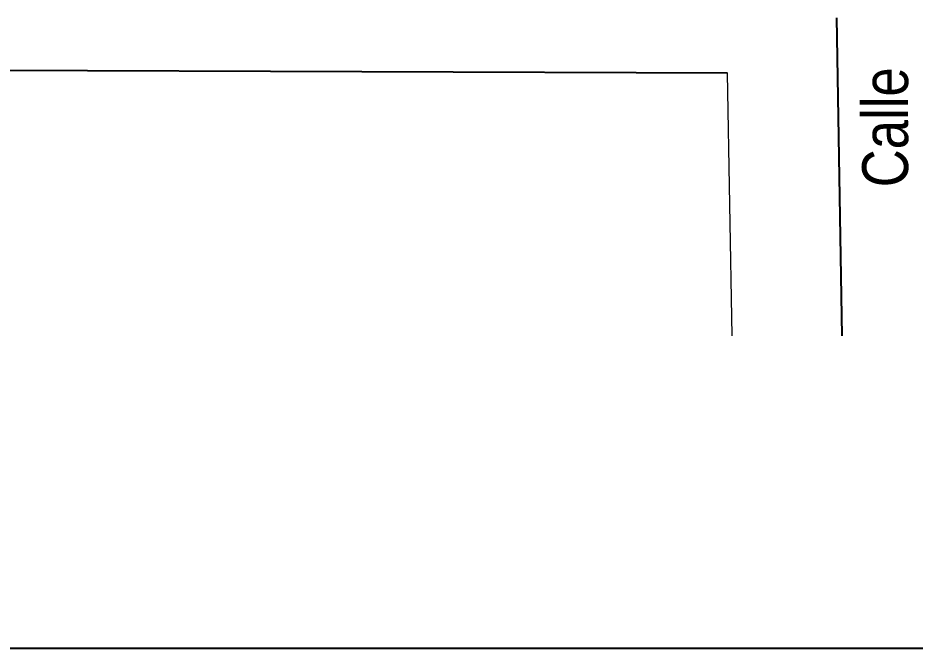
# Model space of a CAD drawing. Header units: inches. Extents: x 203 to 1065, y -1127 to 921.
# Drawn here: x 775.1 to 816.16, y 588.85 to 617.66 of the extents above; entities that cross this region are included whole.
import ezdxf

# ---------------------------------------------------------------- set-up
doc = ezdxf.new("R2010")
doc.units = ezdxf.units.IN
doc.header["$MEASUREMENT"] = 0
doc.layers.add('calle', color=3, linetype='Continuous')
doc.styles.add('TECHNICLITE', font='techl___.ttf')

msp = doc.modelspace()

# ---------------------------------------------------------------- linework, layer by layer
at = {"color": 3, "lineweight": 13}
msp.add_line((807.785, 603.124), (807.579, 615.137), dxfattribs=at)
at = {"color": 6}
msp.add_lwpolyline([(549.597, 840.545), (549.597, 588.848), (857.573, 588.848), (857.573, 840.545)], dxfattribs=at)
at = {"layer": 'calle', "color": 4}
msp.add_line((812.826, 603.124), (812.577, 617.662), dxfattribs=at)
at = {"layer": 'calle'}
msp.add_line((807.579, 615.132), (756.974, 615.324), dxfattribs=at)

# ---------------------------------------------------------------- texts
at = {"style": 'TECHNICLITE'}
msp.add_text('Calle', height=2.1026, rotation=89.9977, dxfattribs=at).set_placement((815.841, 609.918))

doc.saveas('drawing.dxf')
